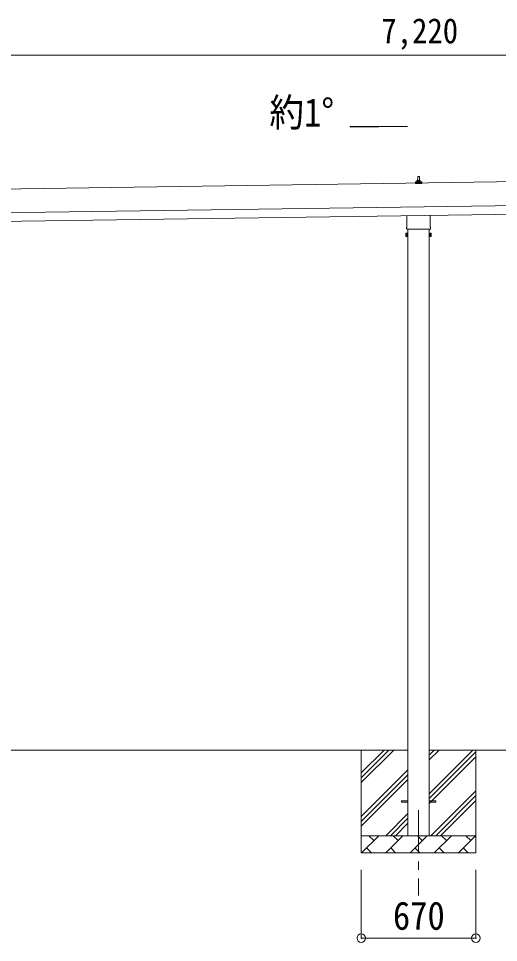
# Model space of a CAD drawing. Units: millimetres at full size, sheet at 1:50. Extents: x -14053 to 14053, y -9700 to 9700.
# Drawn here: x 1096 to 3902, y -6724 to -1327 of the extents above; entities that cross this region are included whole.
import ezdxf
from ezdxf.enums import TextEntityAlignment as Align

# ---------------------------------------------------------------- set-up
doc = ezdxf.new("R2010")
doc.units = ezdxf.units.MM
doc.header["$LTSCALE"] = 50
doc.header["$PDMODE"] = 32
doc.header["$PDSIZE"] = 50
doc.linetypes.add('CHAIN1', pattern=[8, 5, -1, 1, -1])
for name, color, linetype, lineweight in [('0-1_Defpoints', 7, 'CHAIN1', 9), ('0-2_TEXT1', 4, 'Continuous', 9), ('0-3_SHAPE', 7, 'Continuous', 9), ('0-7_PARTS2', 7, 'Continuous', 9), ('0-8_TABLE1', 6, 'Continuous', 9)]:
    doc.layers.add(name, color=color, linetype=linetype, lineweight=lineweight)
doc.styles.add('ＭＳ ゴシック', font='')
doc.styles.get('ＭＳ ゴシック').set_extended_font_data('MS Gothic')

msp = doc.modelspace()

# ---------------------------------------------------------------- linework, layer by layer
at = {"layer": '0-1_Defpoints'}
msp.add_line((3434.55, -5950.37), (3434.55, -6450.37), dxfattribs=at)
at = {"layer": '0-2_TEXT1'}
for p, q in [((3369.73, -1957.71), (3033.73, -1962.51)), ((5676.74, -2256.21), (-141.85, -2339.33)), ((3428.55, -2275.4), (3429.27, -2251.87)), ((3430.27, -2250.9), (3438.82, -2250.9)), ((3439.82, -2251.87), (3440.55, -2275.4)), ((3416.3, -2290.9), (3416.3, -2283.18)), ((3452.8, -2290.9), (3416.3, -2290.9)), ((3416.68, -2282.4), (3452.41, -2282.4)), ((3417.06, -2282.21), (3423.78, -2280.58)), ((3424.16, -2280.4), (3444.93, -2280.4)), ((3424.55, -2279.61), (3424.55, -2275.4)), ((3425.55, -2275.4), (3443.55, -2275.4)), ((3444.55, -2279.61), (3444.55, -2275.4)), ((3452.03, -2282.21), (3445.31, -2280.58)), ((3452.8, -2290.9), (3452.8, -2283.18)), ((-139.85, -2479.32), (5678.74, -2396.2)), ((-139.14, -2529.32), (5679.45, -2446.19)), ((3366.25, -2544.89), (3366.25, -2479.24)), ((3502.85, -2477.29), (3502.85, -2544.89)), ((3360.55, -2583.16), (3361.3, -2581.84)), ((3360.55, -2583.16), (3360.55, -2600.16)), ((3367.55, -2581.84), (3361.3, -2581.84)), ((3367.55, -2586.75), (3361.3, -2586.75)), ((3364.55, -2553.66), (3364.55, -2548.16)), ((3502.48, -2557.16), (3366.61, -2557.16)), ((3367.55, -2601.47), (3367.55, -2581.84)), ((3367.55, -2582.46), (3370.05, -2582.46)), ((3372.05, -2557.16), (3372.05, -6100.37)), ((3497.05, -6100.37), (3497.05, -2557.16)), ((3501.55, -2582.46), (3499.05, -2582.46)), ((3501.55, -2601.47), (3501.55, -2581.84)), ((3501.55, -2581.84), (3507.79, -2581.84)), ((3501.55, -2586.75), (3507.79, -2586.75)), ((3504.55, -2548.16), (3504.55, -2553.66)), ((3508.55, -2583.16), (3507.79, -2581.84)), ((3508.55, -2583.16), (3508.55, -2600.16)), ((3360.55, -2600.16), (3361.3, -2601.47)), ((3367.55, -2596.57), (3361.3, -2596.57)), ((3367.55, -2601.47), (3361.3, -2601.47)), ((3370.05, -2600.86), (3367.55, -2600.86)), ((3497.05, -2602.16), (3499.05, -2602.16)), ((3499.05, -2600.86), (3501.55, -2600.86)), ((3501.55, -2596.57), (3507.79, -2596.57)), ((3501.55, -2601.47), (3507.79, -2601.47)), ((3508.55, -2600.16), (3507.79, -2601.47)), ((3334.55, -5895.87), (3372.05, -5895.87)), ((3334.55, -5904.87), (3334.55, -5895.87)), ((3334.55, -5904.87), (3372.05, -5904.87)), ((3497.05, -5895.87), (3534.55, -5895.87)), ((3497.05, -5904.87), (3534.55, -5904.87)), ((3534.55, -5904.87), (3534.55, -5895.87))]:
    msp.add_line(p, q, dxfattribs=at)
msp.add_lwpolyline([(3370.05, -2602.16), (3370.05, -2581.16), (3372.05, -2581.16), (3372.05, -2602.16)], close=True, dxfattribs=at)
msp.add_lwpolyline([(3499.05, -2602.16), (3499.05, -2581.16), (3497.05, -2581.16)], dxfattribs=at)
for centre, radius, start, end in [((3430.27, -2251.9), 1, 90, 178.60509), ((3438.82, -2251.9), 1, 1.39491, 90), ((3417.3, -2283.18), 1, 103.62699, 180), ((3423.55, -2279.61), 1, 283.62699, 0), ((3428.63, -2276.03), 4.13, 90, 171.17633), ((3425.55, -2276.4), 1, 90, 180), ((3437.88, -2275.4), 4.83, 133.60282, 180), ((3431.21, -2275.4), 4.83, 0, 46.39718), ((3440.46, -2276.03), 4.13, 8.82367, 90), ((3443.55, -2276.4), 1, 0, 90), ((3445.55, -2279.61), 1, 180, 256.37301), ((3451.8, -2283.18), 1, 0, 76.37301), ((3364.89, -2584.3), 4.34, 145.61575, 214.38425), ((3376.79, -2591.66), 16.24, 162.41205, 197.58795), ((3368.55, -2548.16), 4, 125.09963, 180), ((3368.55, -2553.66), 4, 180, 194.47751), ((3368.55, -2553.66), 4, 194.47751, 241.04498), ((3500.55, -2553.66), 4, 298.95502, 345.52249), ((3500.55, -2548.16), 4, 0, 54.90037), ((3500.55, -2553.66), 4, 345.52249, 0), ((3492.3, -2591.66), 16.24, 342.41205, 17.58795), ((3504.2, -2584.3), 4.34, 325.61575, 34.38425), ((3364.89, -2599.02), 4.34, 145.61575, 214.38425), ((3504.2, -2599.02), 4.34, 325.61575, 34.38425)]:
    msp.add_arc(centre, radius, start, end, dxfattribs=at)
at = {"layer": '0-3_SHAPE'}
for p, q in [((3372.05, -5600.37), (297.05, -5600.37)), ((3099.55, -5600.37), (3099.55, -6200.37)), ((3099.55, -5733.85), (3233.03, -5600.37)), ((3099.55, -5790.42), (3289.6, -5600.37)), ((3099.55, -5762.14), (3261.31, -5600.37)), ((6572.05, -5600.37), (3497.05, -5600.37)), ((3497.05, -5657.48), (3554.15, -5600.37)), ((3497.05, -5629.2), (3525.87, -5600.37)), ((3497.05, -5855.47), (3752.14, -5600.37)), ((3497.05, -5883.76), (3769.55, -5611.26)), ((3497.05, -5912.04), (3769.55, -5639.54)), ((3099.55, -5988.41), (3372.05, -5715.91)), ((3099.55, -6016.7), (3372.05, -5744.2)), ((3099.55, -6044.98), (3372.05, -5772.48)), ((3506.7, -6100.37), (3769.55, -5837.53)), ((3534.99, -6100.37), (3769.55, -5865.81)), ((3563.27, -6100.37), (3769.55, -5894.1)), ((3242.14, -6100.37), (3372.05, -5970.47)), ((3270.43, -6100.37), (3372.05, -5998.76)), ((3298.71, -6100.37), (3372.05, -6027.04)), ((3099.55, -6100.37), (3769.55, -6100.37)), ((3101.7, -6200.37), (3201.7, -6100.37)), ((3173.15, -6128.93), (3144.6, -6100.37)), ((3243.12, -6200.37), (3343.12, -6100.37)), ((3314.57, -6128.93), (3286.02, -6100.37)), ((3384.55, -6200.37), (3484.55, -6100.37)), ((3455.99, -6128.93), (3427.44, -6100.37)), ((3525.97, -6200.37), (3625.97, -6100.37)), ((3597.41, -6128.93), (3568.86, -6100.37)), ((3667.39, -6200.37), (3767.39, -6100.37)), ((3738.83, -6128.93), (3710.28, -6100.37)), ((3130.26, -6171.82), (3158.81, -6200.37)), ((3271.68, -6171.82), (3300.23, -6200.37)), ((3413.1, -6171.82), (3441.65, -6200.37)), ((3554.52, -6171.82), (3583.07, -6200.37)), ((3695.94, -6171.82), (3724.49, -6200.37))]:
    msp.add_line(p, q, dxfattribs=at)
msp.add_lwpolyline([(3769.55, -5600.37), (3769.55, -6200.37), (3099.55, -6200.37)], dxfattribs=at)
at = {"layer": '0-7_PARTS2', "color": 4}
for p, q in [((3033.73, -1962.51), (3033.73, -1957.71)), ((3033.73, -1957.71), (3369.73, -1957.71))]:
    msp.add_line(p, q, dxfattribs=at)
at = {"layer": '0-8_TABLE1'}
for p, q in [((7045.55, -1541.26), (-174.45, -1541.26)), ((3099.55, -6699.37), (3099.55, -6299.37)), ((3769.55, -6699.37), (3769.55, -6299.37)), ((3099.55, -6699.37), (3769.55, -6699.37))]:
    msp.add_line(p, q, dxfattribs=at)
for p in [(3099.55, -6699.37), (3769.55, -6699.37)]:
    msp.add_point(p, dxfattribs=at)

# ---------------------------------------------------------------- texts
at = {"layer": '0-7_PARTS2', "style": 'ＭＳ ゴシック', "width": 0.9}
msp.add_text('約1°', height=165, dxfattribs=at).set_placement((2562.65, -2007.76), align=Align.BOTTOM_LEFT)
at = {"layer": '0-8_TABLE1', "color": 7, "style": 'ＭＳ ゴシック', "width": 0.9}
for s, height, p in [('7,220', 146.6, (3216.8, -1516.26)), ('670', 165, (3284.55, -6699.37))]:
    msp.add_text(s, height=height, dxfattribs=at).set_placement(p, align=Align.BOTTOM_LEFT)

doc.saveas('drawing.dxf')
